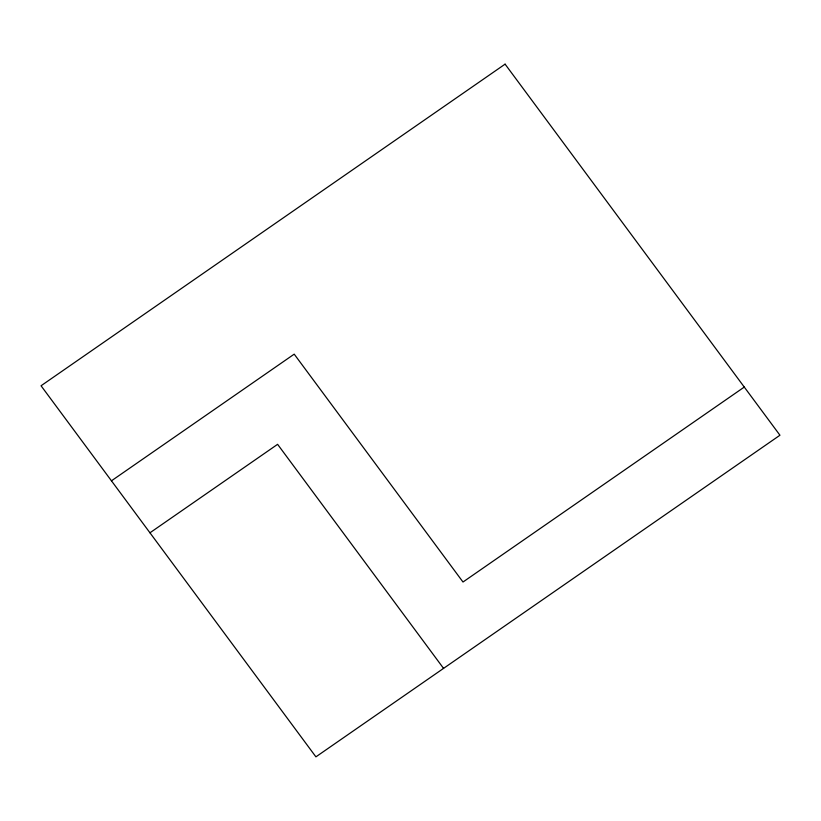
<?xml version="1.0" encoding="UTF-8"?>
<svg xmlns="http://www.w3.org/2000/svg" width="821" height="821" viewBox="0 0 821 821"><rect width="100%" height="100%" fill="white"/><g stroke="black" fill="none" stroke-linecap="round" stroke-linejoin="round"><path stroke-width="1.23" d="M111.451 480.819L294.205 354.149L462.993 582.017L744.278 387.071M149.956 532.798L277.601 444.325L443.556 668.386M505.089 64.151L41.05 385.767L315.911 756.849L779.95 435.233L505.089 64.151"/></g></svg>
